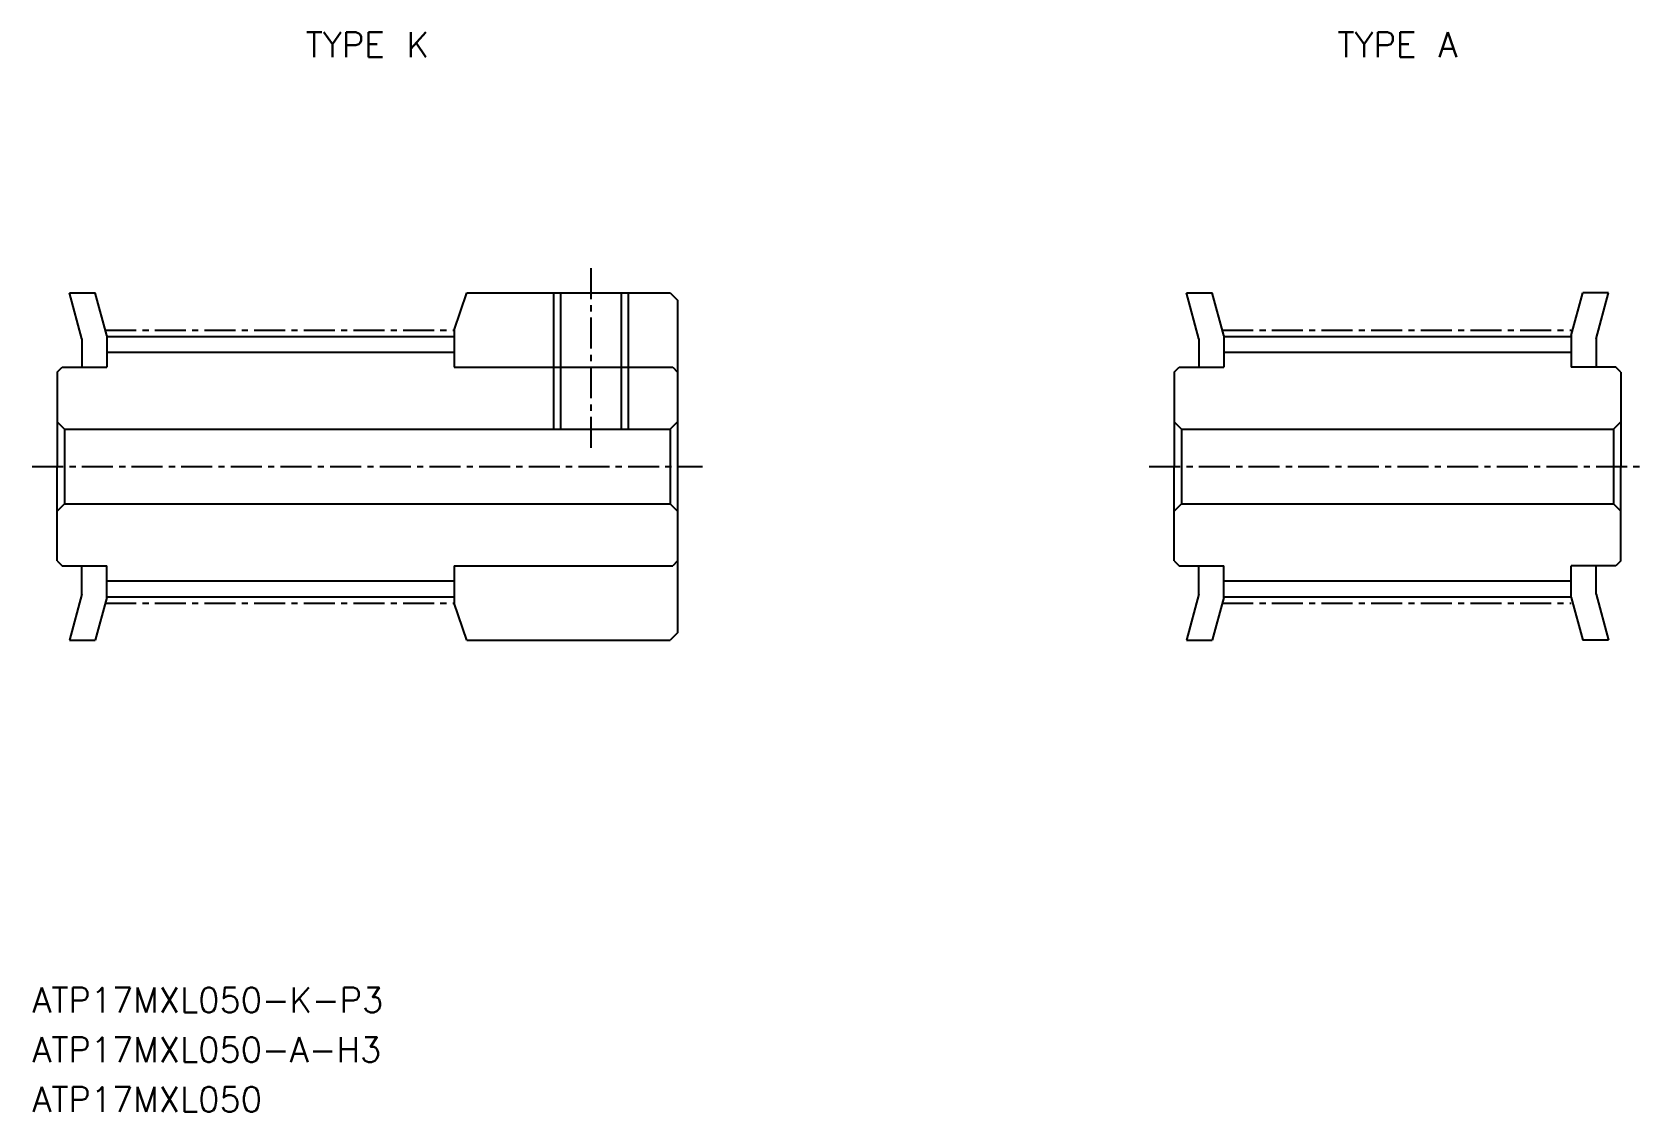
# Model space of a CAD drawing. Extents: x -209.8 to -144.8, y 16 to 59.5.
import ezdxf
from ezdxf.enums import TextEntityAlignment as Align

# ---------------------------------------------------------------- set-up
doc = ezdxf.new("R2010")
doc.units = 0
doc.linetypes.add('CENTER', pattern=[2, 1.25, -0.25, 0.25, -0.25])
doc.linetypes.add('DASHED', pattern=[19.05, 12.7, -6.35])
doc.layers.get('0').update_dxf_attribs({"linetype": 'CONTINUOUS'})
doc.layers.add('CENTER', color=1, linetype='CENTER')
doc.styles.add('MISUMI', font='txt.shx')

msp = doc.modelspace()

# ---------------------------------------------------------------- linework, layer by layer
at = {"color": 7, "linetype": 'CONTINUOUS'}
for p, q in [((-207.783, 47.113), (-208.281, 48.97)), ((-208.281, 48.97), (-207.245, 48.97)), ((-206.783, 47.245), (-207.245, 48.97)), ((-192.783, 47.47), (-192.283, 48.97)), ((-192.283, 48.97), (-184.083, 48.97)), ((-184.083, 48.97), (-183.783, 48.67)), ((-162.783, 47.113), (-163.281, 48.97)), ((-163.281, 48.97), (-162.245, 48.97)), ((-161.783, 47.245), (-162.245, 48.97)), ((-147.783, 47.245), (-147.321, 48.97)), ((-146.286, 48.97), (-147.321, 48.97)), ((-146.783, 47.113), (-146.286, 48.97)), ((-183.783, 48.67), (-183.783, 35.27)), ((-192.783, 47.47), (-192.783, 45.97)), ((-207.783, 47.113), (-207.783, 45.97)), ((-206.783, 47.245), (-206.783, 45.97)), ((-206.783, 47.215), (-192.783, 47.215)), ((-162.783, 47.113), (-162.783, 45.97)), ((-161.783, 47.245), (-161.783, 45.97)), ((-161.783, 47.215), (-147.783, 47.215)), ((-147.783, 47.245), (-147.783, 45.97)), ((-146.783, 47.113), (-146.783, 45.97)), ((-206.783, 46.575), (-192.783, 46.575)), ((-161.783, 46.575), (-147.783, 46.575)), ((-208.783, 45.77), (-208.583, 45.97)), ((-208.783, 45.77), (-208.783, 41.97)), ((-208.583, 45.97), (-206.783, 45.97)), ((-192.783, 45.97), (-183.983, 45.97)), ((-183.983, 45.97), (-183.783, 45.77)), ((-163.783, 45.77), (-163.583, 45.97)), ((-163.783, 45.77), (-163.783, 41.97)), ((-163.583, 45.97), (-161.783, 45.97)), ((-145.983, 45.97), (-147.783, 45.97)), ((-145.783, 45.77), (-145.983, 45.97)), ((-145.783, 45.77), (-145.783, 41.97)), ((-208.783, 43.77), (-208.483, 43.47)), ((-183.783, 43.77), (-184.083, 43.47)), ((-163.783, 43.77), (-163.483, 43.47)), ((-145.783, 43.77), (-146.083, 43.47)), ((-208.783, 43.37), (-208.783, 43.37)), ((-208.483, 43.47), (-184.083, 43.47)), ((-208.483, 43.47), (-208.483, 40.47)), ((-184.083, 43.47), (-184.083, 40.47)), ((-163.783, 43.37), (-163.783, 43.37)), ((-163.483, 43.47), (-146.083, 43.47)), ((-163.483, 43.47), (-163.483, 40.47)), ((-146.083, 43.47), (-146.083, 40.47)), ((-145.783, 43.37), (-145.783, 43.37)), ((-208.783, 41.97), (-208.783, 41.97)), ((-208.783, 38.17), (-208.783, 41.97)), ((-163.783, 41.97), (-163.783, 41.97)), ((-163.783, 38.17), (-163.783, 41.97)), ((-145.783, 41.97), (-145.783, 41.97)), ((-145.783, 38.17), (-145.783, 41.97)), ((-208.783, 40.17), (-208.483, 40.47)), ((-208.483, 40.47), (-184.083, 40.47)), ((-183.783, 40.17), (-184.083, 40.47)), ((-163.783, 40.17), (-163.483, 40.47)), ((-163.483, 40.47), (-146.083, 40.47)), ((-145.783, 40.17), (-146.083, 40.47)), ((-208.783, 38.17), (-208.583, 37.97)), ((-208.583, 37.97), (-206.783, 37.97)), ((-207.783, 36.826), (-207.783, 37.97)), ((-206.783, 36.695), (-206.783, 37.97)), ((-192.783, 37.97), (-183.983, 37.97)), ((-192.783, 37.97), (-192.783, 36.47)), ((-183.783, 38.17), (-183.983, 37.97)), ((-163.783, 38.17), (-163.583, 37.97)), ((-163.583, 37.97), (-161.783, 37.97)), ((-162.783, 36.826), (-162.783, 37.97)), ((-161.783, 36.695), (-161.783, 37.97)), ((-145.983, 37.97), (-147.783, 37.97)), ((-147.783, 36.695), (-147.783, 37.97)), ((-146.783, 36.826), (-146.783, 37.97)), ((-145.783, 38.17), (-145.983, 37.97)), ((-206.783, 37.365), (-192.783, 37.365)), ((-161.783, 37.365), (-147.783, 37.365)), ((-207.783, 36.826), (-208.281, 34.97)), ((-206.783, 36.695), (-207.245, 34.97)), ((-206.783, 36.725), (-192.783, 36.725)), ((-192.283, 34.97), (-192.783, 36.47)), ((-162.783, 36.826), (-163.281, 34.97)), ((-161.783, 36.695), (-162.245, 34.97)), ((-161.783, 36.725), (-147.783, 36.725)), ((-147.783, 36.695), (-147.321, 34.97)), ((-146.783, 36.826), (-146.286, 34.97)), ((-183.783, 35.27), (-184.083, 34.97)), ((-208.281, 34.97), (-207.245, 34.97)), ((-192.283, 34.97), (-184.083, 34.97)), ((-163.281, 34.97), (-162.245, 34.97)), ((-146.286, 34.97), (-147.321, 34.97))]:
    msp.add_line(p, q, dxfattribs=at)
at = {"color": 3, "linetype": 'DASHED'}
for p, q in [((-188.783, 48.97), (-188.783, 43.47)), ((-188.508, 48.97), (-188.508, 43.47)), ((-186.058, 48.97), (-186.058, 43.47)), ((-185.783, 48.97), (-185.783, 43.47))]:
    msp.add_line(p, q, dxfattribs=at)
at = {"layer": 'CENTER', "color": 1, "linetype": 'CENTER'}
for p, q in [((-187.283, 49.97), (-187.283, 42.47)), ((-206.844, 47.47), (-192.783, 47.47)), ((-161.844, 47.47), (-147.783, 47.47)), ((-209.783, 41.97), (-182.783, 41.97)), ((-164.783, 41.97), (-144.783, 41.97)), ((-206.844, 36.47), (-192.783, 36.47)), ((-161.844, 36.47), (-147.783, 36.47))]:
    msp.add_line(p, q, dxfattribs=at)

# ---------------------------------------------------------------- texts
at = {"color": 7, "linetype": 'CONTINUOUS', "style": 'MISUMI'}
for s, p in [('TYPE K', (-196.283, 58.97)), ('TYPE K', (-196.283, 58.97)), ('TYPE A', (-154.783, 58.97))]:
    msp.add_text(s, height=1, dxfattribs=at).set_placement(p, align=Align.MIDDLE_CENTER)
for s, p in [('ATP17MXL050-K-P3', (-209.783, 19.97)), ('ATP17MXL050-A-H3', (-209.783, 17.97)), ('ATP17MXL050', (-209.783, 15.97))]:
    msp.add_text(s, height=1, dxfattribs=at).set_placement(p)

doc.saveas('drawing.dxf')
